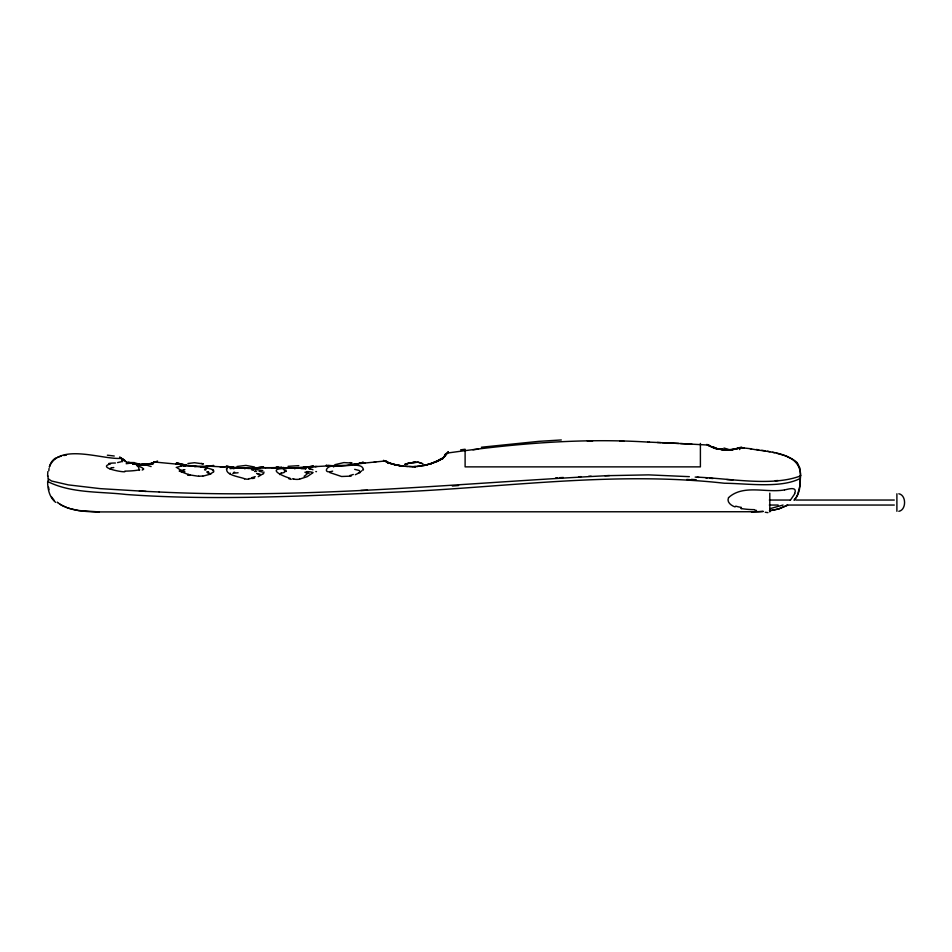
<?xml version="1.0" encoding="UTF-8"?>
<svg xmlns="http://www.w3.org/2000/svg" width="952" height="952" viewBox="0 0 952 952"><rect width="100%" height="100%" fill="white"/><g stroke="black" fill="none" stroke-linecap="round" stroke-linejoin="round"><path stroke-width="1.43" d="M415.048 466.92L415.215 466.539A16.47 3.046 -6.5 0 1 413.037 466.551M800.584 474.798L799.513 489.078A25.18 25.18 0 0 1 796.931 496.194M244.89 468.872L245.116 468.11L255.755 467.896A3.748 3.094 86.2 0 1 256.861 467.67L265.584 467.706M263.882 471.918L263.871 472.168A59.559 8.009 -14 0 1 263.823 472.775A51.943 6.914 -14.7 0 1 263.216 473.953M47.612 476.024L47.814 471.633M194.97 466.897L195.017 466.183L210.904 466.313M800.227 483.711L800.43 475.072M800.275 484.747L797.348 495.54A21.456 21.456 0 0 1 794.492 499.729M49.052 468.455L48.945 469.395A45.851 45.851 0 0 0 48.826 470.812M800.156 478.463C780.878 488.555 747.403 483.461 724.329 483.235C614.54 470.883 504.715 487.543 395.056 492.136L343.505 494.302C271.07 497.372 198.433 499.657 126.045 494.481C100.472 491.482 72.078 493.457 48.564 481.962M448.083 451.891L447.928 452.664L448.106 451.819M49.314 466.861C59.203 442.478 102.59 459.84 120.999 458.364A3.748 3.701 -45.9 0 1 123.772 460.102L124.224 460.423M800.584 475.25L800.132 476.036L800.549 475.357M794.777 493.362C797.597 485.901 787.923 489.292 784.531 489.923M360.106 472.644L359.225 470.478L354.668 469.348M728.494 497.741C726.436 502.192 731.398 505.762 735.134 506.94M447.809 452.664L445.024 456.365M213.772 471.811L213.545 470.252M728.542 497.646C743.345 484.092 766.039 493.124 784.341 489.947M179.571 471.347L183.76 469.836M48.362 479.344L48.159 481.343M335.818 466.349C326.417 463.993 321.847 474.608 332.653 471.133M48.112 476.024L48.028 478.654L51.503 480.998L68.354 484.889L100.246 488.638L146.025 491.399M363.236 469.526C362.76 461.72 343.291 466.968 337.805 466.147A12.852 0.797 -3.9 0 0 335.77 466.349M647.836 442.085C580.958 437.908 514.009 443.692 447.797 452.997A3.76 3.737 24.5 0 0 444.536 456.758L441.776 458.745M229.646 473.703L230.265 473.156M444.477 456.841L443.751 457.472M800.037 476.095C770.965 486.924 727.78 478.047 695.15 477.095M176.191 467.468L181.177 466.075M790.35 500.288L794.527 494.1A6.081 2.511 -64.7 0 0 794.646 493.398M262.502 474.12L258.23 476.69M444.132 456.912L443.382 457.472M443.227 457.579L441.68 458.626M150.88 463.755L157.58 461.03M442.24 458.614L441.121 459.292M442.252 458.757L439.55 460.268M55.252 458.567L56.525 457.852M226.659 469.419C226.219 475.286 239.725 476.845 244.616 478.713M440.288 459.471L431.946 463.243M358.868 472.989L355.322 474.727M440.324 459.733L438.539 460.578M156.592 461.601L155.914 461.946A3.76 3.701 63.9 0 0 153.296 462.755L154.736 461.994L153.236 462.708M440.181 459.804L433.517 462.672M438.158 460.613L437.063 461.161M439.396 460.351L438.384 460.827A96.533 4.689 -15.4 0 1 437.551 461.196L432.089 463.196M155.7 462.137L186.39 465.04M210.868 474.025L202.99 476.131M153.331 462.66L153.022 462.791A3.76 3.701 65.1 0 1 155.735 462.029L156.592 462.113M741.727 447.202L741.215 447.38M57.406 457.424L61.202 456.103M783.079 505.036L769.74 508.737M334.878 464.683L343.85 462.589L352.073 463.065L350.003 462.577M741.061 447.452L739.692 447.952M740.751 447.618L737.05 448.785M434.54 462.315L430.899 463.588L431.78 463.303M738.74 448.011L739.525 447.714L733.183 449.368M433.481 462.815L430.114 463.981M432.743 462.969L431.934 463.374M743.096 447.845L740.704 447.583A3.76 3.713 68.8 0 0 738.24 448.19L738.395 448.13M780.616 508.178L787.625 505.191L779.212 508.63M431.601 463.362L425.068 465.254M431.435 463.422L428.817 464.243M738.121 448.225L737.086 448.547M405.612 464.017L409.943 462.898L404.993 464.219M404.945 464.314L411.264 462.755M739.311 448.083L732.457 449.534L724.948 449.749M430.709 463.648L426.294 465.016M430.137 463.826L429.411 464.04M151.154 463.505L152.772 462.969L144.692 464.683L134.66 464.136M236.941 466.48L245.913 465.409L254.565 467.004M254.6 478.047L252.566 478.558M428.114 464.409L425.532 465.04M361.129 462.827L363.355 462.232L358.583 463.6M736.598 448.737L735.194 449.082M117.584 462.589L121.273 461.732M150.035 463.802L148.988 464.029M351.181 476.107L341.566 476.5L329.725 472.549M187.925 463.493L194.505 462.72L203.43 463.921L201.288 463.398M425.889 465.004L424.08 465.492M288.039 466.325L298.809 465.659M424.675 465.219L416.809 466.492M424.509 465.361L423.64 465.54M408.36 463.303L410.514 462.874M423.938 465.421L421.807 465.897M112.514 467.741L113.776 467.539M356.512 464.005L364.937 463.041M63.784 455.52L66.426 455.104M356.036 465.052A3.748 3.32 78 0 1 358.428 463.636L346.064 465.326L334.009 465.635M148.393 464.052L145.656 464.54M356.476 463.838L353.656 464.29M734.48 449.32L729.613 449.737M281.328 473.299L281.352 472.977M410.883 462.731L411.264 462.672M411.193 462.767L418.083 462.148L422.938 463.802L418.154 462.244L411.514 462.72M299.511 479.142L307.115 476.69L313.113 472.597A60.821 8.259 -11.8 0 0 306.77 471.561M284.303 472.478L280.626 473.358L279.626 474.596M412.454 462.493L412.87 462.517M421.474 465.956L418.868 466.29M110.515 463.945C96.842 467.456 121.915 472.394 124.879 471.716M147.834 464.326L144.752 464.624M733.421 449.487L730.672 449.737M308.983 466.837L313.494 466.028L306.663 467.111M146.465 464.445L145.858 464.517M460.637 449.832L465.111 449.249L465.111 466.873L700.398 466.873L700.398 443.43M315.909 466.551L307.782 466.98M733.04 449.534L731.802 449.677M472.918 449.772L478.511 449.094M210.523 466.04L213.76 465.504L207.798 466.063M233.847 472.275L234.668 472.192M256.588 471.288L254.731 471.49M256.457 467.848L263.609 467.039L258.504 467.551M481.367 447.238L538.891 441.347L561.311 439.955M307.651 466.837L293.525 467.896M413.061 462.41L414.525 462.327M413.537 462.446L415.405 462.244M374.1 462.137L375.838 461.958M145.632 464.445L137.671 464.612M230.717 468.539L235.477 468.253M418.214 466.361L417.178 466.456M206.12 469.669L204.549 469.8M282.72 468.562C266.536 469.288 285.148 477.071 290.039 478.225M363.652 463.172L384.406 461.042A3.76 3.725 -58.7 0 1 387.738 462.398M305.259 467.087L303.283 467.253M145.501 464.505L143.526 464.612M159.162 491.994C309.543 499.264 459.483 482.962 609.47 475.56M763.135 511.426L751.437 511.926M417.047 466.42L414.62 466.623A3.772 1.13 87.4 0 1 415.048 466.551M283.839 468.467L285.517 468.36M452.307 486.02L458.578 485.544M256.826 467.682L255.886 467.884M144.442 464.6L142.717 464.647M416.072 466.539L415.346 466.587M256.374 467.706L255.755 467.896M330.463 465.766L327.643 465.945M775.261 480.712L778.141 480.522M255.957 467.729L253.791 467.837M326.631 466.004L333.605 465.802M327.821 465.921L315.54 466.587M555.694 477.892L557.61 477.785M206.965 471.752L207.988 471.704M559.526 477.678L563.37 477.476M314.529 466.635L317.099 466.492M729.529 449.772L726.685 449.82M312.899 466.706L313.517 466.682M207.167 466.099L220.685 466.777M312.673 466.694L306.734 466.932A3.748 3.082 84.2 0 0 304.807 467.801M578.578 476.75L581.101 476.631M588.633 476.321L591.144 476.226M360.82 490.47L367.448 490.197M143.026 464.731L141.598 464.766M604.889 475.714L648.586 474.87L689.343 476.666M898.831 511.307C906.482 510.034 906.482 495.04 898.831 493.779M142.443 464.755L141.824 464.766M293.597 467.718L286.04 467.694M280.828 467.599L283.791 467.777M412.882 466.623L402.351 466.028M279.817 467.61L281.304 467.622M292.859 467.729L291.764 467.741M277.782 467.634L280.066 467.622M587.217 440.859L592.691 440.824M276.758 467.646L279.031 467.634M275.747 467.658L277.996 467.646M274.723 467.658L276.961 467.658M273.712 467.67L275.925 467.67M272.688 467.682L274.89 467.682M271.677 467.682L273.855 467.682M272.819 467.694L265.775 467.706M727.649 449.903L726.245 449.796M141.705 464.802L140.967 464.766M271.784 467.694L258.885 467.682M99.377 511.926L78.326 510.522M184.521 465.956L191.066 466.135M334.925 465.802L333.854 465.635M769.323 500.038L789.898 500.038M795.789 500.038L894.297 500.038M769.323 505.048L778.141 505.048M786.959 505.048L894.297 505.048M98.913 511.926L97.021 511.926M97.497 511.926L758.744 511.736A124.474 124.474 0 0 0 763.242 511.426M141.527 464.695L140.896 464.695M334.247 465.802L333.557 465.635M334.116 465.802L333.271 465.635M411.288 466.635L409.182 466.587M298.535 468.027L299.951 468.039M333.236 465.79L330.951 465.742A3.748 3.332 -87.9 0 1 333.712 467.004M332.688 465.623L332.688 465.623A3.76 3.106 -89.2 0 1 334.426 466.04M96.806 511.914L94.534 511.867A123.201 122.998 84.5 0 1 78.73 510.581L70.995 508.88M140.729 464.659L139.444 464.731M244.902 468.11L236.215 467.718M287.385 467.896L285.267 467.67M729.863 449.642A20.706 1.642 4.1 0 1 726.281 449.76L723.853 449.677L726.424 449.891M619.716 441.133L624 441.24M331.546 465.599L326.084 465.326L326.679 465.445M286.302 467.872L285.017 467.658M301.772 468.075L304.473 468.194M222.411 466.849L233.514 467.301M285.576 467.848L284.767 467.646M284.529 467.646L285.303 467.837M284.981 467.825L283.625 467.599M198.73 476.309L189.139 474.822L179.202 471.014M224.767 466.944L221.161 466.801M246.818 468.36L248.65 468.432M649.24 442.133L660.771 442.632M647.634 442.061L649.454 442.144M284.672 467.813L283.399 467.599M219.912 466.742L222.042 466.837M662.057 442.68L691.866 444.096M657.273 442.478L678.657 443.442M159.162 491.982L139.385 491.077M680.501 443.549L707.229 445M408.218 466.611L406.683 466.528M330.047 465.695L328.012 465.564M283.517 467.765L282.863 467.563A3.748 3.094 -87.1 0 1 284.22 467.884M307.46 472.93L306.08 472.799M282.982 467.729L281.34 467.48M139.051 464.731L136.172 464.481M707.312 444.965L709.478 446.012M282.22 467.694L280.816 467.444M285.636 471.288L286.017 471.311A3.748 3.094 -87.1 0 0 285.802 469.848M286.124 471.478L284.922 471.24M195.017 466.171L184.724 465.016M285.897 471.466L284.481 471.359A3.748 3.332 -85.9 0 0 284.172 469.729M726.662 479.546L732.897 479.975M281.756 467.658L277.591 467.158M276.211 467.015L277.175 467.111M406.397 466.432L404.862 466.313M723.663 449.665L721.818 449.499A6.426 0.666 4.8 0 1 720.581 449.332L719.438 449.13M697.078 477.238L698.994 477.392M723.627 449.76L720.295 449.273M705.944 477.94L707.134 478.035M709.49 478.225L713.024 478.511M236.441 467.563L235.037 467.61M723.484 449.653L722.33 449.534M180.142 464.219L184.545 464.743M235.929 467.527L234.24 467.539M175.894 463.874L178.595 464.1M196.112 466.492L199.087 466.777A17.529 1.226 3.7 0 1 200.503 466.944L201.027 467.004M137.374 464.588L134.66 464.267M258.563 473.798L257.123 473.668M767.966 512.64L765.253 512.271M722.604 449.653L717.713 448.916M277.734 467.277L278.555 467.384M234.013 467.349L232.788 467.373M744.297 447.964L740.704 447.642A3.772 3.725 65.6 0 0 738.264 448.225M744.202 448.011L751.521 448.82M721.949 449.594L719.855 449.201M107.386 455.199L114.252 456.008M402.97 466.171L402.137 466.004M402.946 465.992L402.184 465.897M232.502 467.182L226.279 466.135L231.027 467.146M750.057 448.69C766.884 452.343 799.882 451.379 800.43 474.703M189.793 475.155L187.984 474.905M401.732 465.945L399.388 465.587M189.662 475.381L187.901 475.131M401.946 466.04L400.304 465.623M401.97 465.933L401.327 465.897M231.538 467.218L232.931 467.23A3.748 3.106 -83.3 0 1 234.656 467.86M304.866 472.24L306.377 472.478M756.328 449.463L758.696 449.808M308.519 468.551L310.423 468.884M135.577 464.29L134.696 464.243M400.994 465.73L398.567 465.338M204.121 467.42L206.084 467.741M208.131 472.561L207.12 472.406M293.894 479.106L292.312 478.808M400.137 465.599L395.377 464.814M761.778 450.284L764.956 450.82M719.867 449.308L719.236 449.118M399.84 465.73L398.769 465.54M77.874 510.439L74.696 509.844M132.649 463.898L134.375 464.088M397.567 465.266L398.876 465.385M719.188 449.201L718.748 449.023A14.125 1.368 5.1 0 1 717.534 448.785L710.442 446.369M134.161 464.076L132.78 463.814M396.639 465.088L398.662 465.409M398.436 465.48L397.579 465.207M767.502 451.272L770.013 451.772M132.84 463.898L133.911 464.112M740.716 508.475L741.62 508.654M718.355 448.939L718.474 448.963A30.309 2.642 5.8 0 1 714.904 448.071L710.489 446.321M393.807 464.35L389.273 462.969L392.795 464.088A149.785 5.819 6 0 0 393.723 464.374L397.4 465.171M718.117 448.88L714.857 448.071M397.234 465.135L396.199 464.993L396.889 465.064M207.381 467.979L212.712 469.622M754.853 510.105L756.483 510.462M396.08 464.85L395.211 464.814M772.572 452.295L774.488 452.735M395.58 464.743L394.985 464.6M395.604 464.79L394.247 464.433M73.792 509.641L70.662 508.856M394.794 464.564L395.044 464.659M394.068 464.386L392.664 464.029M181.047 464.278L176.441 462.767L183.034 464.457A3.748 3.106 -78.7 0 1 185.414 466.123M394.199 464.576L393.378 464.338M776.416 453.2L778.319 453.688M256.576 473.382L258.801 474.144M393.64 464.314L392.795 464.088M189.817 474.81L188.21 474.358M392.581 464.029L390.82 463.648M307.329 472.692L309.138 473.358M778.95 453.854L784.436 455.544M715.642 448.392L712.739 447.44M392.153 463.921L390.344 463.338M130.46 463.184L128.806 462.731M69.782 508.594L67.628 507.892M69.901 508.558L67.759 507.856M714.262 448.023L709.894 446.036M251.614 469.8L253.494 470.395M389.142 462.922L387.964 462.422L389.451 463.088M389.285 463.077L384.548 461.018A3.748 3.725 -60.1 0 1 387.726 462.196M311.649 469.205L312.958 469.788M785.079 455.77L787.851 456.853M67.199 507.749L65.081 506.916M389.082 463.005L388 462.541M65.64 507.059L66.7 507.475M386.976 462.172L386.012 461.756M127.235 462.16L125.961 461.553M207.917 472.87L208.893 473.358M63.57 506.143L64.605 506.619M64.248 506.547L63.011 505.964M126.081 461.768L123.486 460.387M262.752 470.55L249.936 468.503A16.708 0.976 0.8 0 0 248.567 468.443M387.476 462.172L387.071 461.946M62.189 505.548L61.38 505.107M387.512 462.279L386.738 461.791M708.693 445.667L707.645 445M384.322 460.887L383.489 460.351L384.215 460.923M60.595 504.643L59.821 504.143M122.986 459.959L120.13 457.412M122.594 459.792L121.332 458.769M707.062 444.477L706.848 444.394M123.677 460.018L123.641 459.983A3.748 3.701 -44.3 0 0 120.761 458.221L120.642 458.007M57.596 502.525L57.239 502.228A27.977 27.929 85.3 0 0 63.594 506.107M55.621 502.347C49.563 497.444 47.624 489.328 47.648 481.855M796.788 462.577L797.538 463.445M54.431 500.752L51.587 496.968M119.785 456.96L119.94 457.234M797.716 463.683L799.918 468.17L800.572 474.108M138.242 466.539L139.444 470.347M48.588 487.234L48.98 489.745M294.811 467.908L294.834 468.884M896.891 493.779L896.891 511.307M769.799 493.16L769.799 511.926M780.64 508.261A74.351 74.351 0 0 1 769.418 510.688M779.224 508.665A72.304 72.292 0 0 1 769.621 510.7M796.919 496.194A21.741 21.741 0 0 1 793.992 500.205M691.485 479.38A243.248 11.948 4 0 1 696.257 479.748M686.797 479.463A256.897 40.234 2.9 0 1 692.199 479.856M687.213 479.689A248.496 50.599 2.5 0 1 692.675 480.082M754.234 509.641A121.975 68.151 -36.1 0 1 741.656 508.606M741.406 507.38A75.148 44.22 -41 0 1 735.706 506.155M728.232 449.308A133.054 8.616 10.8 0 1 723.984 448.023M732.183 449.737A20.837 2.261 4.7 0 1 728.316 450.034M739.954 448.904A77.076 6.593 2.2 0 1 739.49 449.558M719.688 449.142A13.102 0.881 5.4 0 1 718.724 448.975M414.501 466.73A18.576 4.129 -6.8 0 1 412.097 466.789M388.94 463.469A149.892 8.14 6.4 0 1 387.571 462.958M443.168 458.4A92.665 8.889 -15.2 0 1 441.787 459.34M444.394 456.424A3.748 3.725 26.8 0 1 446.952 453.188M390.606 463.386A151.463 7.818 7.2 0 1 389.761 463.124M437.682 461.22A64.355 3.427 -14.7 0 1 436.54 461.72M440.895 458.828A95.89 8.782 -16.2 0 1 439.574 459.602M109.98 468.896A15.589 3.796 8.3 0 1 111.991 467.599M139.67 469.752A18.814 3.225 -0.3 0 1 124.831 471.133M108.695 463.517A18.98 3.689 6.4 0 1 115.418 463.005M136.731 465.695A18.98 3.689 6.4 0 1 143.371 468.896M143.704 468.931A20.052 3.51 0.5 0 1 142.205 470.05M144.478 463.85A67.14 4.129 0.6 0 1 141.693 464.124M126.794 462.839A39.853 3.689 5.7 0 1 126.83 462.589M130.71 462.541A158.389 9.865 10.5 0 1 134.399 462.612M125.2 460.649A123.891 12.364 10.2 0 1 124.093 460.018M132.53 463.219A34.938 3.963 7.3 0 1 128.425 461.946M152.748 463.874A63.391 5.771 2.1 0 1 151.13 464.409M151.13 466.575A155.295 8.104 13.6 0 1 146.322 465.016M140.087 464.338A77.136 4.76 10.4 0 1 134.399 462.731M152.748 463.457A103.661 6.355 0.6 0 1 152.915 464.112M134.172 462.636A114.918 7.521 -3.2 0 1 126.164 463.719M139.849 464.647A6.093 0.797 5 0 1 135.612 464.29M122.427 461.744A77.052 9.08 6.6 0 1 121.975 459.84M205.251 469.752A3.748 3.332 85.6 0 1 208.797 466.206M181.225 464.326A3.748 3.32 -76.7 0 1 183.819 466.004M208.167 466.099A27.215 1.642 2.6 0 1 207.548 466.135M207.929 465.933A38.532 1.845 0.9 0 1 206.013 466.052M255.279 471.43A3.748 3.332 85 0 1 255.326 470.669M256.231 468.741A3.748 3.332 85 0 1 258.635 467.682M231.169 467.17A3.748 3.32 -81.8 0 1 233.883 468.812M260.467 467.563A29.095 1.142 -0.6 0 1 259.265 467.694M248.734 479.213A9.675 4.141 1.9 0 1 244.462 478.88M252.149 478.273A10.02 3.606 0.4 0 1 248.567 478.666M226.564 469.407A37.14 3.832 5.5 0 1 227.433 468.277M229.944 468.586A25.621 2.249 2.7 0 1 230.527 468.515M234.513 468.158A11.852 0.809 1.3 0 1 247.27 468.301M259.075 471.323A64.605 8.449 -8.7 0 1 262.466 472.18M255.207 476.619A19.397 3.546 -9.7 0 1 251.84 477.666M259.825 473.941A59.595 8.508 -11.5 0 1 259.325 475.322M232.812 473.346A31.785 2.927 2 0 1 238.107 472.775M209.392 473.299A60.785 8.223 -5 0 1 209.928 473.953M183.593 469.812A16.684 1.928 5.3 0 1 184.914 469.693M181.487 472.073A58.31 7.342 8.9 0 1 182.249 471.871M202.752 476A10.71 2.963 3 0 1 198.67 476.155M184.902 471.811A62.261 6.89 12 0 1 177.024 467.622M180.737 466.016A18.397 1.856 4.9 0 1 183.986 465.849M190.995 466.087A11.781 0.869 3.7 0 1 196.279 466.468M200.634 467.015A22.217 1.607 3.6 0 1 203.704 467.42M205.763 467.741A35.89 3.142 2.4 0 1 207.084 467.979M212.094 469.693A66.081 8.33 -4.3 0 1 213.177 470.288M213.248 471.883A45.755 5.926 -9.3 0 1 209.595 474.155M281.09 467.61A3.748 3.332 -85.9 0 1 283.625 468.8M305.675 468.872A3.748 3.32 82.7 0 1 308.507 466.897M277.02 467.587A39.437 1.345 0.5 0 1 276.996 467.361M315.826 471.585A60.583 0.678 4.7 0 1 316.48 471.633M363.485 469.455A48.849 6.831 -17.5 0 1 362.95 470.193M361.796 470.788A37.818 5.236 -17.9 0 1 359.13 472.644M359.154 472.62A28.881 4.308 -16.6 0 1 358.321 473.096M353.323 474.453A14.804 3.356 -10.8 0 1 349.836 475.524M307.068 474.001A55.287 7.699 -19.9 0 1 304.093 476.309M306.889 472.394A47.648 5.891 -6.9 0 1 307.758 472.62M306.294 471.978A29.107 3.058 -4.4 0 1 306.58 472.061M299.559 479.213A9.175 4.284 -1.4 0 1 293.859 479.153M291.122 479.403A16.351 5.7 1.8 0 1 288.73 478.654M282.565 468.562A17.267 1.202 -0.6 0 1 283.684 468.467M284.707 468.313A12.257 0.726 -1.1 0 1 298.821 467.991M299.642 468.075A18.957 1.214 -1.7 0 1 301.451 468.11M301.106 468.658A35.164 2.951 -3 0 1 305.592 468.872M309.781 468.991A56.156 6.783 -7.5 0 1 311.114 469.288M291.455 467.848A11.626 0.654 -1.2 0 1 293.609 467.801M354.62 464.945A3.748 3.094 79.7 0 1 356.679 463.802M359.368 463.029A35.319 2.178 -5.1 0 1 361.736 463.303M329.523 465.79A35.272 1.285 -1.9 0 1 328.892 465.754M339.507 466.016A54.228 0.833 1.5 0 1 341.232 466.04M47.957 481.807A120.916 10.829 14.1 0 1 47.85 481.26M49.528 466.789A13.578 13.578 0 0 1 55.109 458.352M722.77 448.69A82.574 4.367 -0.3 0 1 719.2 448.963M716.582 448.927A31.214 2.035 5.5 0 1 714.583 448.297M712.274 447.369A152.332 7.39 8.5 0 1 714.345 447.238M787.78 457.067A26.477 26.466 32 0 1 796.919 462.422M208.512 471.656A28.024 1.749 2.3 0 1 207.774 471.68M208 472.561A20.908 1.63 2.9 0 1 208.678 472.668M306.401 473.061A33.606 2.701 -3.1 0 1 306.901 473.073M707.824 445.036L707.8 445.012A3.748 3.713 -54.6 0 1 710.263 446.262A3.748 3.713 -55.2 0 0 707.776 445L707.8 445.108M123.486 459.864L122.891 459.304L123.51 459.959"/></g></svg>
